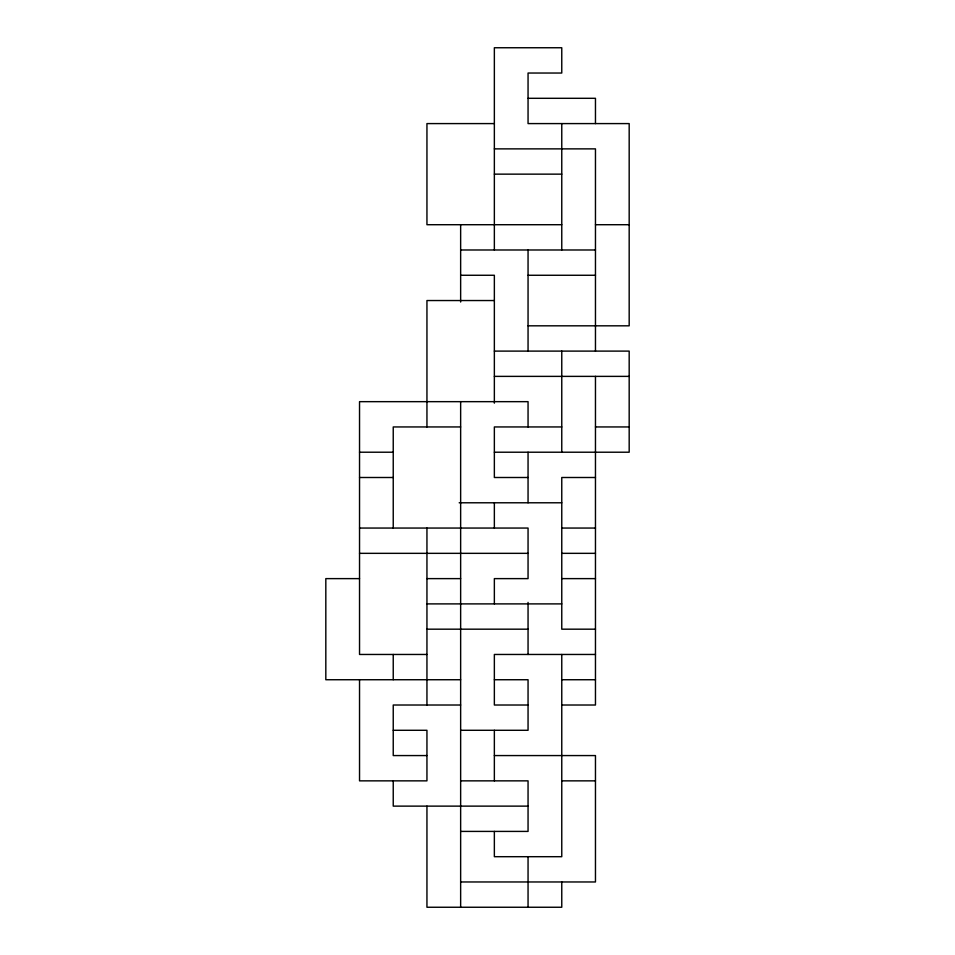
<?xml version="1.0" encoding="UTF-8"?>
<svg xmlns="http://www.w3.org/2000/svg" width="955" height="955" viewBox="0 0 955 955"><rect width="100%" height="100%" fill="white"/><g stroke="black" fill="none" stroke-linecap="round" stroke-linejoin="round"><path stroke-width="1.43" d="M528.055 98.305L595.466 98.305L595.466 123.589M494.356 123.589L426.945 123.589L426.945 224.712L561.767 224.712M494.356 148.873L595.466 148.873L595.466 351.106M494.356 174.144L561.767 174.144M595.466 224.712L629.178 224.712M460.644 249.983L595.466 249.983M460.644 275.267L494.356 275.267L494.356 403.153M528.055 275.267L595.466 275.267M494.356 300.538L426.945 300.538L426.945 426.945M528.055 325.822L629.178 325.822L629.178 123.589L528.055 123.589L528.055 73.034L561.767 73.034L561.767 47.75L494.356 47.75L494.356 249.983M494.356 351.106L629.178 351.106L629.178 452.216L494.356 452.216M494.356 376.377L629.178 376.377M460.644 426.945L393.233 426.945L393.233 528.055M561.767 426.945L494.356 426.945L494.356 477.5L528.055 477.5M595.466 426.945L629.178 426.945M359.534 452.216L393.233 452.216M359.534 477.5L393.233 477.5M595.466 477.5L561.767 477.5L561.767 629.178L595.466 629.178M459.176 502.784L561.767 502.784M359.534 528.055L528.055 528.055L528.055 578.623L494.356 578.623L494.356 603.894M561.767 528.055L595.466 528.055M359.534 553.339L528.055 553.339M561.767 553.339L595.466 553.339M359.534 578.623L325.822 578.623L325.822 679.733L460.644 679.733M426.945 578.623L460.644 578.623M561.767 578.623L595.466 578.623M426.945 603.894L561.767 603.894M426.945 629.178L528.055 629.178M426.945 654.462L359.534 654.462L359.534 401.661L528.055 401.661L528.055 426.945M595.466 654.462L494.356 654.462L494.356 705.017L528.055 705.017M494.356 679.733L528.055 679.733L528.055 730.288L460.644 730.288M561.767 679.733L595.466 679.733M460.644 705.017L393.233 705.017L393.233 755.572L426.945 755.572M561.767 705.017L595.466 705.017L595.466 376.377M393.233 730.288L426.945 730.288L426.945 780.856L359.534 780.856L359.534 679.733M494.356 755.572L595.466 755.572L595.466 881.966L460.644 881.966M460.644 780.856L528.055 780.856L528.055 831.411L460.644 831.411M561.767 780.856L595.466 780.856M528.055 806.127L393.233 806.127L393.233 780.856M561.767 123.589L561.767 249.983M561.767 351.106L561.767 452.216M561.767 654.462L561.767 856.695L494.356 856.695L494.356 831.411M561.767 881.966L561.767 907.25L426.945 907.25L426.945 806.127M528.055 249.983L528.055 351.106M528.055 452.216L528.055 502.784M528.055 602.414L528.055 654.462M528.055 856.695L528.055 907.25M494.356 502.784L494.356 528.055M494.356 730.288L494.356 780.856M460.644 224.712L460.644 302.031M460.644 401.661L460.644 907.25M426.945 528.055L426.945 705.017M393.233 654.462L393.233 679.733"/></g></svg>
